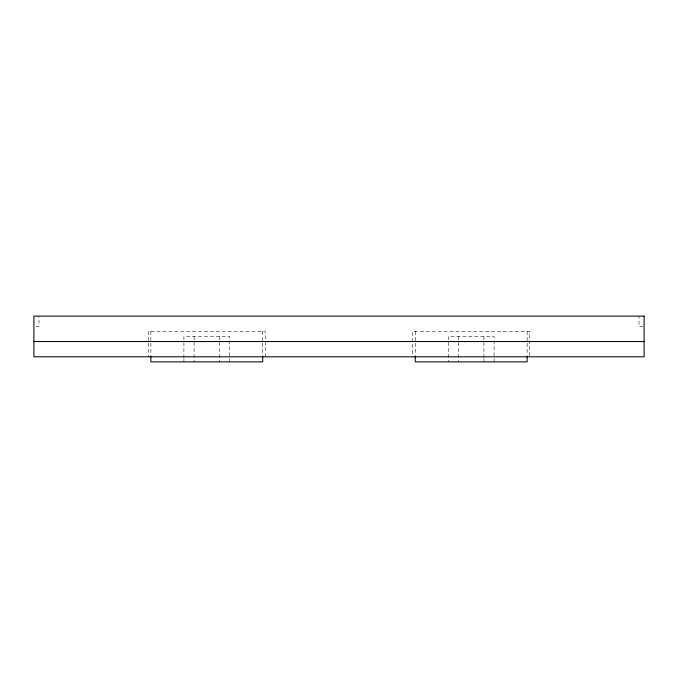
<?xml version="1.0" encoding="UTF-8"?>
<svg xmlns="http://www.w3.org/2000/svg" width="678" height="678" viewBox="0 0 678 678"><rect width="100%" height="100%" fill="white"/><g stroke="black" fill="none" stroke-linecap="round" stroke-linejoin="round"><path stroke-width="0.51" stroke-dasharray="3.39 2.54" d="M35.934 326.288L38.985 326.288L38.985 316.118M643.083 326.288L639.015 326.288L639.015 316.118M529.688 355.738L529.688 331.373L412.733 331.373L412.733 356.798M527.145 331.373L527.145 355.569M494.093 361.882L494.093 336.458L448.328 336.458L448.328 361.882M483.923 336.458L483.923 357.815M483.923 358.704L483.923 361.882M458.498 336.458L458.498 361.882M415.275 331.373L415.275 355.569M265.267 356.798L265.267 331.373L148.312 331.373L148.312 356.798M262.725 331.373L262.725 355.569M229.673 361.882L229.673 336.458L183.907 336.458L183.907 341.543M219.502 336.458L219.502 361.882M194.078 336.458L194.078 361.882M183.907 342.56L183.907 357.815M183.907 358.832L183.907 361.882M150.855 331.373L150.855 355.569"/><path stroke-width="1.02" d="M33.9 341.543L644.1 341.543M527.145 356.62L527.145 361.882L415.275 361.882L415.275 356.62M262.725 356.62L262.725 361.882L150.855 361.882L150.855 356.62M644.1 316.118L33.9 316.118L33.9 356.798L644.1 356.798L644.1 316.118"/></g></svg>
